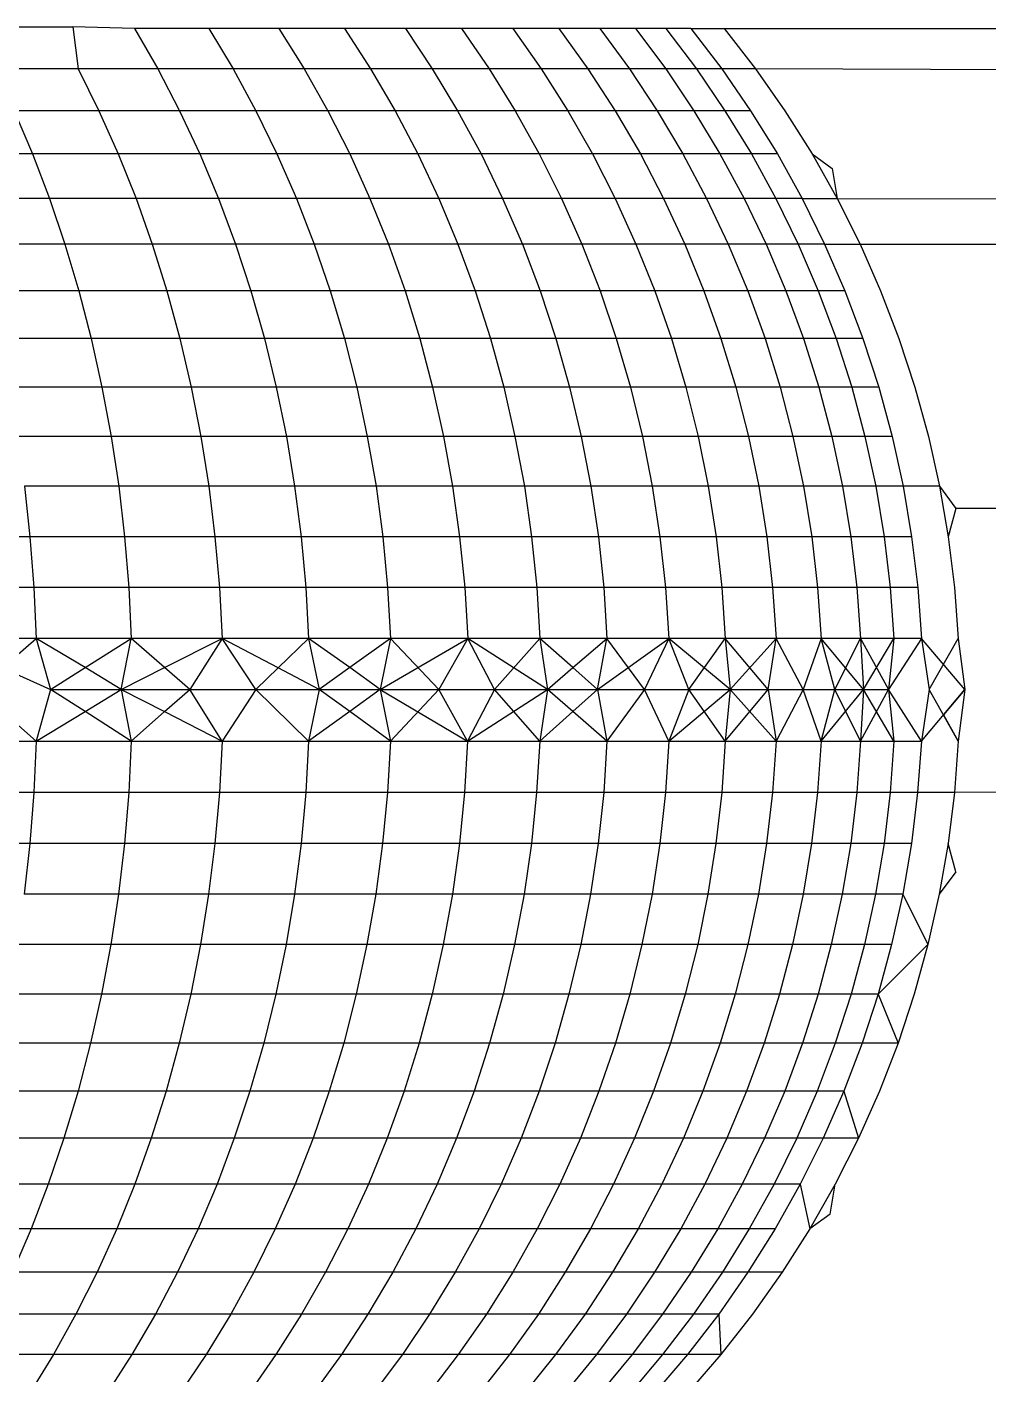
# Model space of a CAD drawing. Header units: inches. Extents: x 17 to 4615, y 5 to 3256.
# Drawn here: x 750.434 to 751.449, y 2595.131 to 2596.552 of the extents above; entities that cross this region are included whole.
import ezdxf

# ---------------------------------------------------------------- set-up
doc = ezdxf.new("R2010")
doc.units = ezdxf.units.IN
doc.header["$MEASUREMENT"] = 0

msp = doc.modelspace()

# ---------------------------------------------------------------- linework, layer by layer
for p, q in [((750.3967, 2596.5523), (750.4824, 2596.5523)), ((750.4824, 2596.5523), (750.488, 2596.508)), ((750.5474, 2596.5505), (750.4824, 2596.5523)), ((750.5474, 2596.5505), (750.572, 2596.508)), ((750.626, 2596.5505), (750.5474, 2596.5505)), ((750.626, 2596.5505), (750.6516, 2596.508)), ((750.6999, 2596.5505), (750.626, 2596.5505)), ((750.6999, 2596.5505), (750.7266, 2596.508)), ((750.7692, 2596.5505), (750.6999, 2596.5505)), ((750.7692, 2596.5505), (750.7968, 2596.508)), ((750.8335, 2596.5505), (750.7692, 2596.5505)), ((750.8335, 2596.5505), (750.8619, 2596.508)), ((750.8928, 2596.5505), (750.8335, 2596.5505)), ((750.8928, 2596.5505), (750.922, 2596.508)), ((750.9468, 2596.5505), (750.8928, 2596.5505)), ((750.9468, 2596.5505), (750.9768, 2596.508)), ((750.9955, 2596.5505), (750.9468, 2596.5505)), ((750.9955, 2596.5505), (751.0262, 2596.508)), ((751.0388, 2596.5505), (750.9955, 2596.5505)), ((751.0388, 2596.5505), (751.07, 2596.508)), ((751.0765, 2596.5505), (751.0388, 2596.5505)), ((751.0765, 2596.5505), (751.1083, 2596.508)), ((751.1086, 2596.5505), (751.0765, 2596.5505)), ((751.1086, 2596.5505), (751.1408, 2596.508)), ((751.1349, 2596.5505), (751.1086, 2596.5505)), ((751.1349, 2596.5505), (751.1675, 2596.508)), ((751.1349, 2596.5505), (751.1702, 2596.5505)), ((751.1702, 2596.5505), (755.7324, 2596.5523)), ((751.1702, 2596.5505), (751.2032, 2596.508)), ((750.488, 2596.508), (750.3997, 2596.508)), ((750.488, 2596.508), (750.51, 2596.4639)), ((750.572, 2596.508), (750.488, 2596.508)), ((750.572, 2596.508), (750.595, 2596.4639)), ((750.6516, 2596.508), (750.572, 2596.508)), ((750.6516, 2596.508), (750.6756, 2596.4639)), ((750.7266, 2596.508), (750.6516, 2596.508)), ((750.7266, 2596.508), (750.7515, 2596.4639)), ((750.7968, 2596.508), (750.7266, 2596.508)), ((750.7968, 2596.508), (750.8226, 2596.4639)), ((750.8619, 2596.508), (750.7968, 2596.508)), ((750.8619, 2596.508), (750.8886, 2596.4639)), ((750.922, 2596.508), (750.8619, 2596.508)), ((750.922, 2596.508), (750.9494, 2596.4639)), ((750.9768, 2596.508), (750.922, 2596.508)), ((750.9768, 2596.508), (751.0049, 2596.4639)), ((751.0262, 2596.508), (750.9768, 2596.508)), ((751.0262, 2596.508), (751.0549, 2596.4639)), ((751.07, 2596.508), (751.0262, 2596.508)), ((751.07, 2596.508), (751.0993, 2596.4639)), ((751.1083, 2596.508), (751.07, 2596.508)), ((751.1083, 2596.508), (751.138, 2596.4639)), ((751.1408, 2596.508), (751.1083, 2596.508)), ((751.1408, 2596.508), (751.1709, 2596.4639)), ((751.1675, 2596.508), (751.1408, 2596.508)), ((751.1675, 2596.508), (751.1979, 2596.4639)), ((751.2032, 2596.508), (751.1675, 2596.508)), ((751.2032, 2596.508), (751.2341, 2596.4639)), ((755.7324, 2596.4914), (751.2032, 2596.508)), ((750.4206, 2596.4639), (750.44, 2596.4183)), ((750.51, 2596.4639), (750.4206, 2596.4639)), ((750.51, 2596.4639), (750.5304, 2596.4183)), ((750.595, 2596.4639), (750.51, 2596.4639)), ((750.595, 2596.4639), (750.6164, 2596.4183)), ((750.6756, 2596.4639), (750.595, 2596.4639)), ((750.6756, 2596.4639), (750.6979, 2596.4183)), ((750.7515, 2596.4639), (750.6756, 2596.4639)), ((750.7515, 2596.4639), (750.7747, 2596.4183)), ((750.8226, 2596.4639), (750.7515, 2596.4639)), ((750.8226, 2596.4639), (750.8466, 2596.4183)), ((750.8886, 2596.4639), (750.8226, 2596.4639)), ((750.8886, 2596.4639), (750.9134, 2596.4183)), ((750.9494, 2596.4639), (750.8886, 2596.4639)), ((750.9494, 2596.4639), (750.9749, 2596.4183)), ((751.0049, 2596.4639), (750.9494, 2596.4639)), ((751.0049, 2596.4639), (751.031, 2596.4183)), ((751.0549, 2596.4639), (751.0049, 2596.4639)), ((751.0549, 2596.4639), (751.0816, 2596.4183)), ((751.0993, 2596.4639), (751.0549, 2596.4639)), ((751.0993, 2596.4639), (751.1265, 2596.4183)), ((751.138, 2596.4639), (751.0993, 2596.4639)), ((751.138, 2596.4639), (751.1656, 2596.4183)), ((751.1709, 2596.4639), (751.138, 2596.4639)), ((751.1709, 2596.4639), (751.1989, 2596.4183)), ((751.1979, 2596.4639), (751.1709, 2596.4639)), ((751.1979, 2596.4639), (751.2263, 2596.4183)), ((751.2341, 2596.4639), (751.2629, 2596.4183)), ((750.44, 2596.4183), (750.3455, 2596.4183)), ((750.44, 2596.4183), (750.4578, 2596.3713)), ((750.5304, 2596.4183), (750.44, 2596.4183)), ((750.5304, 2596.4183), (750.5492, 2596.3713)), ((750.6164, 2596.4183), (750.5304, 2596.4183)), ((750.6164, 2596.4183), (750.6361, 2596.3713)), ((750.6979, 2596.4183), (750.6164, 2596.4183)), ((750.6979, 2596.4183), (750.7185, 2596.3713)), ((750.7747, 2596.4183), (750.6979, 2596.4183)), ((750.7747, 2596.4183), (750.7961, 2596.3713)), ((750.8466, 2596.4183), (750.7747, 2596.4183)), ((750.8466, 2596.4183), (750.8687, 2596.3713)), ((750.9134, 2596.4183), (750.8466, 2596.4183)), ((750.9134, 2596.4183), (750.9362, 2596.3713)), ((750.9749, 2596.4183), (750.9134, 2596.4183)), ((750.9749, 2596.4183), (750.9983, 2596.3713)), ((751.031, 2596.4183), (750.9749, 2596.4183)), ((751.031, 2596.4183), (751.055, 2596.3713)), ((751.0816, 2596.4183), (751.031, 2596.4183)), ((751.0816, 2596.4183), (751.1061, 2596.3713)), ((751.1265, 2596.4183), (751.0816, 2596.4183)), ((751.1265, 2596.4183), (751.1515, 2596.3713)), ((751.1656, 2596.4183), (751.1265, 2596.4183)), ((751.1656, 2596.4183), (751.1911, 2596.3713)), ((751.1989, 2596.4183), (751.1656, 2596.4183)), ((751.1989, 2596.4183), (751.2247, 2596.3713)), ((751.2263, 2596.4183), (751.1989, 2596.4183)), ((751.2263, 2596.4183), (751.2523, 2596.3713)), ((751.2629, 2596.4183), (751.2893, 2596.3713)), ((751.2629, 2596.4183), (751.2842, 2596.4028)), ((751.2842, 2596.4028), (751.2893, 2596.3713)), ((750.4578, 2596.3713), (750.3623, 2596.3713)), ((750.4578, 2596.3713), (750.4741, 2596.3232)), ((750.5492, 2596.3713), (750.4578, 2596.3713)), ((750.5492, 2596.3713), (750.5663, 2596.3232)), ((750.6361, 2596.3713), (750.5492, 2596.3713)), ((750.6361, 2596.3713), (750.6541, 2596.3232)), ((750.7185, 2596.3713), (750.6361, 2596.3713)), ((750.7185, 2596.3713), (750.7373, 2596.3232)), ((750.7961, 2596.3713), (750.7185, 2596.3713)), ((750.7961, 2596.3713), (750.8156, 2596.3232)), ((750.8687, 2596.3713), (750.7961, 2596.3713)), ((750.8687, 2596.3713), (750.8889, 2596.3232)), ((750.9362, 2596.3713), (750.8687, 2596.3713)), ((750.9362, 2596.3713), (750.957, 2596.3232)), ((750.9983, 2596.3713), (750.9362, 2596.3713)), ((750.9983, 2596.3713), (751.0197, 2596.3232)), ((751.055, 2596.3713), (750.9983, 2596.3713)), ((751.055, 2596.3713), (751.0769, 2596.3232)), ((751.1061, 2596.3713), (751.055, 2596.3713)), ((751.1061, 2596.3713), (751.1285, 2596.3232)), ((751.1515, 2596.3713), (751.1061, 2596.3713)), ((751.1515, 2596.3713), (751.1744, 2596.3232)), ((751.1911, 2596.3713), (751.1515, 2596.3713)), ((751.1911, 2596.3713), (751.2143, 2596.3232)), ((751.2247, 2596.3713), (751.1911, 2596.3713)), ((751.2247, 2596.3713), (751.2482, 2596.3232)), ((751.2523, 2596.3713), (751.2247, 2596.3713)), ((751.2523, 2596.3713), (751.2761, 2596.3232)), ((751.2523, 2596.3713), (751.2893, 2596.3713)), ((751.2893, 2596.3713), (751.3135, 2596.3232)), ((751.2893, 2596.3713), (755.7324, 2596.3646)), ((750.4741, 2596.3232), (750.3777, 2596.3232)), ((750.4741, 2596.3232), (750.4888, 2596.2738)), ((750.5663, 2596.3232), (750.4741, 2596.3232)), ((750.5663, 2596.3232), (750.5818, 2596.2738)), ((750.6541, 2596.3232), (750.5663, 2596.3232)), ((750.6541, 2596.3232), (750.6703, 2596.2738)), ((750.7373, 2596.3232), (750.6541, 2596.3232)), ((750.7373, 2596.3232), (750.7542, 2596.2738)), ((750.8156, 2596.3232), (750.7373, 2596.3232)), ((750.8156, 2596.3232), (750.8331, 2596.2738)), ((750.8889, 2596.3232), (750.8156, 2596.3232)), ((750.8889, 2596.3232), (750.9071, 2596.2738)), ((750.957, 2596.3232), (750.8889, 2596.3232)), ((750.957, 2596.3232), (750.9757, 2596.2738)), ((751.0197, 2596.3232), (750.957, 2596.3232)), ((751.0197, 2596.3232), (751.039, 2596.2738)), ((751.0769, 2596.3232), (751.0197, 2596.3232)), ((751.0769, 2596.3232), (751.0967, 2596.2738)), ((751.1285, 2596.3232), (751.0769, 2596.3232)), ((751.1285, 2596.3232), (751.1487, 2596.2738)), ((751.1744, 2596.3232), (751.1285, 2596.3232)), ((751.1744, 2596.3232), (751.1949, 2596.2738)), ((751.2143, 2596.3232), (751.1744, 2596.3232)), ((751.2143, 2596.3232), (751.2352, 2596.2738)), ((751.2482, 2596.3232), (751.2143, 2596.3232)), ((751.2482, 2596.3232), (751.2694, 2596.2738)), ((751.2761, 2596.3232), (751.2482, 2596.3232)), ((751.2761, 2596.3232), (751.2976, 2596.2738)), ((751.2761, 2596.3232), (751.3135, 2596.3232)), ((751.3135, 2596.3232), (751.3352, 2596.2738)), ((751.3135, 2596.3232), (755.7324, 2596.318)), ((750.4888, 2596.2738), (750.3916, 2596.2738)), ((750.4888, 2596.2738), (750.5018, 2596.2235)), ((750.5818, 2596.2738), (750.4888, 2596.2738)), ((750.5818, 2596.2738), (750.5955, 2596.2235)), ((750.6703, 2596.2738), (750.5818, 2596.2738)), ((750.6703, 2596.2738), (750.6847, 2596.2235)), ((750.7542, 2596.2738), (750.6703, 2596.2738)), ((750.7542, 2596.2738), (750.7691, 2596.2235)), ((750.8331, 2596.2738), (750.7542, 2596.2738)), ((750.8331, 2596.2738), (750.8487, 2596.2235)), ((750.9071, 2596.2738), (750.8331, 2596.2738)), ((750.9071, 2596.2738), (750.9232, 2596.2235)), ((750.9757, 2596.2738), (750.9071, 2596.2738)), ((750.9757, 2596.2738), (750.9924, 2596.2235)), ((751.039, 2596.2738), (750.9757, 2596.2738)), ((751.039, 2596.2738), (751.0561, 2596.2235)), ((751.0967, 2596.2738), (751.039, 2596.2738)), ((751.0967, 2596.2738), (751.1143, 2596.2235)), ((751.1487, 2596.2738), (751.0967, 2596.2738)), ((751.1487, 2596.2738), (751.1667, 2596.2235)), ((751.1949, 2596.2738), (751.1487, 2596.2738)), ((751.1949, 2596.2738), (751.2132, 2596.2235)), ((751.2352, 2596.2738), (751.1949, 2596.2738)), ((751.2352, 2596.2738), (751.2538, 2596.2235)), ((751.2694, 2596.2738), (751.2352, 2596.2738)), ((751.2694, 2596.2738), (751.2883, 2596.2235)), ((751.2976, 2596.2738), (751.2694, 2596.2738)), ((751.2976, 2596.2738), (751.3166, 2596.2235)), ((751.3352, 2596.2738), (751.3545, 2596.2235)), ((750.5018, 2596.2235), (750.4039, 2596.2235)), ((750.5018, 2596.2235), (750.5132, 2596.1723)), ((750.5955, 2596.2235), (750.5018, 2596.2235)), ((750.5955, 2596.2235), (750.6075, 2596.1723)), ((750.6847, 2596.2235), (750.5955, 2596.2235)), ((750.6847, 2596.2235), (750.6972, 2596.1723)), ((750.7691, 2596.2235), (750.6847, 2596.2235)), ((750.7691, 2596.2235), (750.7822, 2596.1723)), ((750.8487, 2596.2235), (750.7691, 2596.2235)), ((750.8487, 2596.2235), (750.8623, 2596.1723)), ((750.9232, 2596.2235), (750.8487, 2596.2235)), ((750.9232, 2596.2235), (750.9373, 2596.1723)), ((750.9924, 2596.2235), (750.9232, 2596.2235)), ((750.9924, 2596.2235), (751.0069, 2596.1723)), ((751.0561, 2596.2235), (750.9924, 2596.2235)), ((751.0561, 2596.2235), (751.071, 2596.1723)), ((751.1143, 2596.2235), (751.0561, 2596.2235)), ((751.1143, 2596.2235), (751.1296, 2596.1723)), ((751.1667, 2596.2235), (751.1143, 2596.2235)), ((751.1667, 2596.2235), (751.1823, 2596.1723)), ((751.2132, 2596.2235), (751.1667, 2596.2235)), ((751.2132, 2596.2235), (751.2291, 2596.1723)), ((751.2538, 2596.2235), (751.2132, 2596.2235)), ((751.2538, 2596.2235), (751.27, 2596.1723)), ((751.2883, 2596.2235), (751.2538, 2596.2235)), ((751.2883, 2596.2235), (751.3047, 2596.1723)), ((751.3166, 2596.2235), (751.2883, 2596.2235)), ((751.3166, 2596.2235), (751.3332, 2596.1723)), ((751.3545, 2596.2235), (751.3714, 2596.1723)), ((750.5132, 2596.1723), (750.4147, 2596.1723)), ((750.5132, 2596.1723), (750.5229, 2596.1203)), ((750.6075, 2596.1723), (750.5132, 2596.1723)), ((750.6075, 2596.1723), (750.6177, 2596.1203)), ((750.6972, 2596.1723), (750.6075, 2596.1723)), ((750.6972, 2596.1723), (750.7079, 2596.1203)), ((750.7822, 2596.1723), (750.6972, 2596.1723)), ((750.7822, 2596.1723), (750.7933, 2596.1203)), ((750.8623, 2596.1723), (750.7822, 2596.1723)), ((750.8623, 2596.1723), (750.8739, 2596.1203)), ((750.9373, 2596.1723), (750.8623, 2596.1723)), ((750.9373, 2596.1723), (750.9492, 2596.1203)), ((751.0069, 2596.1723), (750.9373, 2596.1723)), ((751.0069, 2596.1723), (751.0192, 2596.1203)), ((751.071, 2596.1723), (751.0069, 2596.1723)), ((751.071, 2596.1723), (751.0837, 2596.1203)), ((751.1296, 2596.1723), (751.071, 2596.1723)), ((751.1296, 2596.1723), (751.1426, 2596.1203)), ((751.1823, 2596.1723), (751.1296, 2596.1723)), ((751.1823, 2596.1723), (751.1956, 2596.1203)), ((751.2291, 2596.1723), (751.1823, 2596.1723)), ((751.2291, 2596.1723), (751.2427, 2596.1203)), ((751.27, 2596.1723), (751.2291, 2596.1723)), ((751.27, 2596.1723), (751.2837, 2596.1203)), ((751.3047, 2596.1723), (751.27, 2596.1723)), ((751.3047, 2596.1723), (751.3186, 2596.1203)), ((751.3332, 2596.1723), (751.3047, 2596.1723)), ((751.3332, 2596.1723), (751.3473, 2596.1203)), ((751.3714, 2596.1723), (751.3857, 2596.1203)), ((750.5229, 2596.1203), (750.4238, 2596.1203)), ((750.5229, 2596.1203), (750.5308, 2596.0677)), ((750.6177, 2596.1203), (750.5229, 2596.1203)), ((750.6177, 2596.1203), (750.626, 2596.0677)), ((750.7079, 2596.1203), (750.6177, 2596.1203)), ((750.7079, 2596.1203), (750.7166, 2596.0677)), ((750.7933, 2596.1203), (750.7079, 2596.1203)), ((750.7933, 2596.1203), (750.8025, 2596.0677)), ((750.8739, 2596.1203), (750.7933, 2596.1203)), ((750.8739, 2596.1203), (750.8834, 2596.0677)), ((750.9492, 2596.1203), (750.8739, 2596.1203)), ((750.9492, 2596.1203), (750.9591, 2596.0677)), ((751.0192, 2596.1203), (750.9492, 2596.1203)), ((751.0192, 2596.1203), (751.0294, 2596.0677)), ((751.0837, 2596.1203), (751.0192, 2596.1203)), ((751.0837, 2596.1203), (751.0942, 2596.0677)), ((751.1426, 2596.1203), (751.0837, 2596.1203)), ((751.1426, 2596.1203), (751.1532, 2596.0677)), ((751.1956, 2596.1203), (751.1426, 2596.1203)), ((751.1956, 2596.1203), (751.2065, 2596.0677)), ((751.2427, 2596.1203), (751.1956, 2596.1203)), ((751.2427, 2596.1203), (751.2538, 2596.0677)), ((751.2837, 2596.1203), (751.2427, 2596.1203)), ((751.2837, 2596.1203), (751.2951, 2596.0677)), ((751.3186, 2596.1203), (751.2837, 2596.1203)), ((751.3186, 2596.1203), (751.3301, 2596.0677)), ((751.3473, 2596.1203), (751.3186, 2596.1203)), ((751.3473, 2596.1203), (751.3589, 2596.0677)), ((751.3857, 2596.1203), (751.3975, 2596.0677)), ((750.4313, 2596.0677), (750.4371, 2596.0145)), ((750.5308, 2596.0677), (750.4313, 2596.0677)), ((750.5308, 2596.0677), (750.537, 2596.0145)), ((750.626, 2596.0677), (750.5308, 2596.0677)), ((750.626, 2596.0677), (750.6325, 2596.0145)), ((750.7166, 2596.0677), (750.626, 2596.0677)), ((750.7166, 2596.0677), (750.7235, 2596.0145)), ((750.8025, 2596.0677), (750.7166, 2596.0677)), ((750.8025, 2596.0677), (750.8096, 2596.0145)), ((750.8834, 2596.0677), (750.8025, 2596.0677)), ((750.8834, 2596.0677), (750.8908, 2596.0145)), ((750.9591, 2596.0677), (750.8834, 2596.0677)), ((750.9591, 2596.0677), (750.9667, 2596.0145)), ((751.0294, 2596.0677), (750.9591, 2596.0677)), ((751.0294, 2596.0677), (751.0373, 2596.0145)), ((751.0942, 2596.0677), (751.0294, 2596.0677)), ((751.0942, 2596.0677), (751.1023, 2596.0145)), ((751.1532, 2596.0677), (751.0942, 2596.0677)), ((751.1532, 2596.0677), (751.1616, 2596.0145)), ((751.2065, 2596.0677), (751.1532, 2596.0677)), ((751.2065, 2596.0677), (751.215, 2596.0145)), ((751.2538, 2596.0677), (751.2065, 2596.0677)), ((751.2538, 2596.0677), (751.2625, 2596.0145)), ((751.2951, 2596.0677), (751.2538, 2596.0677)), ((751.2951, 2596.0677), (751.3039, 2596.0145)), ((751.3301, 2596.0677), (751.2951, 2596.0677)), ((751.3301, 2596.0677), (751.3391, 2596.0145)), ((751.3589, 2596.0677), (751.3301, 2596.0677)), ((751.3589, 2596.0677), (751.368, 2596.0145)), ((751.3975, 2596.0677), (751.3589, 2596.0677)), ((751.3975, 2596.0677), (751.4066, 2596.0145)), ((751.3975, 2596.0677), (751.4148, 2596.0441)), ((751.4148, 2596.0441), (751.4066, 2596.0145)), ((755.7324, 2596.0481), (751.4148, 2596.0441)), ((750.4371, 2596.0145), (750.3332, 2596.0145)), ((750.4371, 2596.0145), (750.4413, 2595.961)), ((750.537, 2596.0145), (750.4371, 2596.0145)), ((750.537, 2596.0145), (750.5415, 2595.961)), ((750.6325, 2596.0145), (750.537, 2596.0145)), ((750.6325, 2596.0145), (750.6372, 2595.961)), ((750.7235, 2596.0145), (750.6325, 2596.0145)), ((750.7235, 2596.0145), (750.7284, 2595.961)), ((750.8096, 2596.0145), (750.7235, 2596.0145)), ((750.8096, 2596.0145), (750.8147, 2595.961)), ((750.8908, 2596.0145), (750.8096, 2596.0145)), ((750.8908, 2596.0145), (750.8961, 2595.961)), ((750.9667, 2596.0145), (750.8908, 2596.0145)), ((750.9667, 2596.0145), (750.9722, 2595.961)), ((751.0373, 2596.0145), (750.9667, 2596.0145)), ((751.0373, 2596.0145), (751.0429, 2595.961)), ((751.1023, 2596.0145), (751.0373, 2596.0145)), ((751.1023, 2596.0145), (751.1081, 2595.961)), ((751.1616, 2596.0145), (751.1023, 2596.0145)), ((751.1616, 2596.0145), (751.1676, 2595.961)), ((751.215, 2596.0145), (751.1616, 2596.0145)), ((751.215, 2596.0145), (751.2211, 2595.961)), ((751.2625, 2596.0145), (751.215, 2596.0145)), ((751.2625, 2596.0145), (751.2687, 2595.961)), ((751.3039, 2596.0145), (751.2625, 2596.0145)), ((751.3039, 2596.0145), (751.3102, 2595.961)), ((751.3391, 2596.0145), (751.3039, 2596.0145)), ((751.3391, 2596.0145), (751.3454, 2595.961)), ((751.368, 2596.0145), (751.3391, 2596.0145)), ((751.368, 2596.0145), (751.3744, 2595.961)), ((751.4066, 2596.0145), (751.4132, 2595.961)), ((750.4413, 2595.961), (750.3371, 2595.961)), ((750.4413, 2595.961), (750.4438, 2595.9072)), ((750.5415, 2595.961), (750.4413, 2595.961)), ((750.5415, 2595.961), (750.5441, 2595.9072)), ((750.6372, 2595.961), (750.5415, 2595.961)), ((750.6372, 2595.961), (750.64, 2595.9072)), ((750.7284, 2595.961), (750.6372, 2595.961)), ((750.7284, 2595.961), (750.7313, 2595.9072)), ((750.8147, 2595.961), (750.7284, 2595.961)), ((750.8147, 2595.961), (750.8178, 2595.9072)), ((750.8961, 2595.961), (750.8147, 2595.961)), ((750.8961, 2595.961), (750.8993, 2595.9072)), ((750.9722, 2595.961), (750.8961, 2595.961)), ((750.9722, 2595.961), (750.9755, 2595.9072)), ((751.0429, 2595.961), (750.9722, 2595.961)), ((751.0429, 2595.961), (751.0463, 2595.9072)), ((751.1081, 2595.961), (751.0429, 2595.961)), ((751.1081, 2595.961), (751.1116, 2595.9072)), ((751.1676, 2595.961), (751.1081, 2595.961)), ((751.1676, 2595.961), (751.1712, 2595.9072)), ((751.2211, 2595.961), (751.1676, 2595.961)), ((751.2211, 2595.961), (751.2248, 2595.9072)), ((751.2687, 2595.961), (751.2211, 2595.961)), ((751.2687, 2595.961), (751.2724, 2595.9072)), ((751.3102, 2595.961), (751.2687, 2595.961)), ((751.3102, 2595.961), (751.314, 2595.9072)), ((751.3454, 2595.961), (751.3102, 2595.961)), ((751.3454, 2595.961), (751.3493, 2595.9072)), ((751.3744, 2595.961), (751.3454, 2595.961)), ((751.3744, 2595.961), (751.3783, 2595.9072)), ((751.4132, 2595.961), (751.4172, 2595.9072)), ((750.4438, 2595.9072), (750.3395, 2595.9072)), ((750.4082, 2595.8762), (750.4438, 2595.9072)), ((750.5441, 2595.9072), (750.4438, 2595.9072)), ((750.4438, 2595.9072), (750.4589, 2595.8533)), ((750.4953, 2595.8763), (750.4438, 2595.9072)), ((750.4953, 2595.8763), (750.5441, 2595.9072)), ((750.5335, 2595.8533), (750.5441, 2595.9072)), ((750.64, 2595.9072), (750.5441, 2595.9072)), ((750.5793, 2595.8764), (750.5441, 2595.9072)), ((750.5793, 2595.8764), (750.64, 2595.9072)), ((750.64, 2595.9072), (750.6058, 2595.8533)), ((750.7313, 2595.9072), (750.64, 2595.9072)), ((750.6755, 2595.8533), (750.64, 2595.9072)), ((750.6991, 2595.8761), (750.64, 2595.9072)), ((750.6991, 2595.8761), (750.7313, 2595.9072)), ((750.8178, 2595.9072), (750.7313, 2595.9072)), ((750.7313, 2595.9072), (750.7426, 2595.8533)), ((750.7747, 2595.8763), (750.7313, 2595.9072)), ((750.8178, 2595.9072), (750.7747, 2595.8763)), ((750.8178, 2595.9072), (750.807, 2595.8533)), ((750.807, 2595.8533), (750.8993, 2595.9072)), ((750.8993, 2595.9072), (750.8178, 2595.9072)), ((750.8178, 2595.9072), (750.8687, 2595.8533)), ((750.8993, 2595.9072), (750.8687, 2595.8533)), ((750.9755, 2595.9072), (750.8993, 2595.9072)), ((750.9275, 2595.8533), (750.8993, 2595.9072)), ((750.9834, 2595.8533), (750.8993, 2595.9072)), ((750.9755, 2595.9072), (750.9275, 2595.8533)), ((751.0463, 2595.9072), (750.9755, 2595.9072)), ((750.9755, 2595.9072), (750.9834, 2595.8533)), ((751.0103, 2595.8763), (750.9755, 2595.9072)), ((751.0103, 2595.8763), (751.0463, 2595.9072)), ((751.0363, 2595.8533), (751.0463, 2595.9072)), ((751.0363, 2595.8533), (751.1116, 2595.9072)), ((751.1116, 2595.9072), (751.0463, 2595.9072)), ((751.0861, 2595.8533), (751.0463, 2595.9072)), ((751.1116, 2595.9072), (751.0861, 2595.8533)), ((751.1712, 2595.9072), (751.1116, 2595.9072)), ((751.1328, 2595.8533), (751.1116, 2595.9072)), ((751.1763, 2595.8533), (751.1116, 2595.9072)), ((751.1328, 2595.8533), (751.1712, 2595.9072)), ((751.2248, 2595.9072), (751.1712, 2595.9072)), ((751.1712, 2595.9072), (751.1763, 2595.8533)), ((751.2165, 2595.8533), (751.1712, 2595.9072)), ((751.1763, 2595.8533), (751.2248, 2595.9072)), ((751.2165, 2595.8533), (751.2248, 2595.9072)), ((751.2724, 2595.9072), (751.2248, 2595.9072)), ((751.2534, 2595.8533), (751.2248, 2595.9072)), ((751.2724, 2595.9072), (751.2534, 2595.8533)), ((751.314, 2595.9072), (751.2724, 2595.9072)), ((751.317, 2595.8533), (751.2724, 2595.9072)), ((751.2869, 2595.8533), (751.2724, 2595.9072)), ((751.2869, 2595.8533), (751.314, 2595.9072)), ((751.3493, 2595.9072), (751.314, 2595.9072)), ((751.314, 2595.9072), (751.317, 2595.8533)), ((751.314, 2595.9072), (751.3437, 2595.8533)), ((751.317, 2595.8533), (751.3493, 2595.9072)), ((751.3493, 2595.9072), (751.3437, 2595.8533)), ((751.3783, 2595.9072), (751.3437, 2595.8533)), ((751.3783, 2595.9072), (751.3493, 2595.9072)), ((751.3783, 2595.9072), (751.3866, 2595.8533)), ((751.4243, 2595.8533), (751.3783, 2595.9072)), ((751.3866, 2595.8533), (751.4172, 2595.9072)), ((751.4172, 2595.9072), (751.4243, 2595.8533)), ((750.4082, 2595.8762), (750.4589, 2595.8533)), ((750.4589, 2595.8533), (750.4953, 2595.8763)), ((750.5335, 2595.8533), (750.4953, 2595.8763)), ((750.5335, 2595.8533), (750.5793, 2595.8764)), ((750.6058, 2595.8533), (750.5793, 2595.8764)), ((750.6755, 2595.8533), (750.6991, 2595.8761)), ((750.7426, 2595.8533), (750.6991, 2595.8761)), ((750.7747, 2595.8763), (750.7426, 2595.8533)), ((750.807, 2595.8533), (750.7747, 2595.8763)), ((750.9834, 2595.8533), (751.0103, 2595.8763)), ((751.0363, 2595.8533), (751.0103, 2595.8763)), ((750.4438, 2595.7989), (750.382, 2595.8533)), ((750.4589, 2595.8533), (750.4438, 2595.7989)), ((750.4589, 2595.8533), (750.5335, 2595.8533)), ((750.4953, 2595.8301), (750.4589, 2595.8533)), ((750.4953, 2595.8301), (750.5335, 2595.8533)), ((750.5335, 2595.8533), (750.5441, 2595.7989)), ((750.5335, 2595.8533), (750.6058, 2595.8533)), ((750.5335, 2595.8533), (750.5793, 2595.8299)), ((750.5793, 2595.8299), (750.6058, 2595.8533)), ((750.64, 2595.7989), (750.6058, 2595.8533)), ((750.6058, 2595.8533), (750.6755, 2595.8533)), ((750.6755, 2595.8533), (750.64, 2595.7989)), ((750.7313, 2595.7989), (750.6755, 2595.8533)), ((750.6755, 2595.8533), (750.7426, 2595.8533)), ((750.7426, 2595.8533), (750.7313, 2595.7989)), ((750.7426, 2595.8533), (750.807, 2595.8533)), ((750.7747, 2595.8301), (750.7426, 2595.8533)), ((750.807, 2595.8533), (750.7747, 2595.8301)), ((750.807, 2595.8533), (750.8178, 2595.7989)), ((750.807, 2595.8533), (750.8687, 2595.8533)), ((750.807, 2595.8533), (750.8992, 2595.7989)), ((750.8178, 2595.7989), (750.8687, 2595.8533)), ((750.8992, 2595.7989), (750.8687, 2595.8533)), ((750.8687, 2595.8533), (750.9275, 2595.8533)), ((750.9275, 2595.8533), (750.8992, 2595.7989)), ((750.8992, 2595.7989), (750.9834, 2595.8533)), ((750.9275, 2595.8533), (750.9834, 2595.8533)), ((750.9755, 2595.7989), (750.9275, 2595.8533)), ((750.9834, 2595.8533), (750.9755, 2595.7989)), ((750.9834, 2595.8533), (751.0363, 2595.8533)), ((751.0103, 2595.83), (750.9834, 2595.8533)), ((751.0103, 2595.83), (751.0363, 2595.8533)), ((751.0363, 2595.8533), (751.0463, 2595.7989)), ((751.0363, 2595.8533), (751.0861, 2595.8533)), ((751.0861, 2595.8533), (751.0463, 2595.7989)), ((751.1116, 2595.7989), (751.0861, 2595.8533)), ((751.0861, 2595.8533), (751.1328, 2595.8533)), ((751.1328, 2595.8533), (751.1116, 2595.7989)), ((751.1116, 2595.7989), (751.1763, 2595.8533)), ((751.1328, 2595.8533), (751.1763, 2595.8533)), ((751.1711, 2595.7989), (751.1328, 2595.8533)), ((751.1763, 2595.8533), (751.1711, 2595.7989)), ((751.1711, 2595.7989), (751.2165, 2595.8533)), ((751.1763, 2595.8533), (751.2165, 2595.8533)), ((751.2248, 2595.7989), (751.1763, 2595.8533)), ((751.2165, 2595.8533), (751.2248, 2595.7989)), ((751.2165, 2595.8533), (751.2534, 2595.8533)), ((751.2534, 2595.8533), (751.2248, 2595.7989)), ((751.2724, 2595.7989), (751.2534, 2595.8533)), ((751.2534, 2595.8533), (751.2869, 2595.8533)), ((751.2724, 2595.7989), (751.2869, 2595.8533)), ((751.2724, 2595.7989), (751.317, 2595.8533)), ((751.2869, 2595.8533), (751.317, 2595.8533)), ((751.314, 2595.7989), (751.2869, 2595.8533)), ((751.317, 2595.8533), (751.314, 2595.7989)), ((751.314, 2595.7989), (751.3437, 2595.8533)), ((751.317, 2595.8533), (751.3437, 2595.8533)), ((751.3493, 2595.7989), (751.317, 2595.8533)), ((751.3437, 2595.8533), (751.3493, 2595.7989)), ((751.3783, 2595.7989), (751.3437, 2595.8533)), ((751.3866, 2595.8533), (751.3783, 2595.7989)), ((751.3783, 2595.7989), (751.4243, 2595.8533)), ((751.4172, 2595.7989), (751.3866, 2595.8533)), ((751.4243, 2595.8533), (751.4016, 2595.8265)), ((751.4243, 2595.8533), (751.4172, 2595.7989)), ((750.4438, 2595.7989), (750.4953, 2595.8301)), ((750.5441, 2595.7989), (750.4953, 2595.8301)), ((750.5441, 2595.7989), (750.5793, 2595.8299)), ((750.5793, 2595.8299), (750.64, 2595.7989)), ((750.7747, 2595.8301), (750.7313, 2595.7989)), ((750.8178, 2595.7989), (750.7747, 2595.8301)), ((750.9755, 2595.7989), (751.0103, 2595.83)), ((751.0463, 2595.7989), (751.0103, 2595.83)), ((751.4016, 2595.8265), (751.4172, 2595.7989)), ((750.3395, 2595.7989), (750.4438, 2595.7989)), ((750.4438, 2595.7989), (750.4413, 2595.7447)), ((750.4438, 2595.7989), (750.5441, 2595.7989)), ((750.5441, 2595.7989), (750.5414, 2595.7447)), ((750.5441, 2595.7989), (750.64, 2595.7989)), ((750.64, 2595.7989), (750.6371, 2595.7447)), ((750.64, 2595.7989), (750.7313, 2595.7989)), ((750.7313, 2595.7989), (750.7283, 2595.7447)), ((750.7313, 2595.7989), (750.8178, 2595.7989)), ((750.8178, 2595.7989), (750.8146, 2595.7447)), ((750.8178, 2595.7989), (750.8992, 2595.7989)), ((750.8992, 2595.7989), (750.896, 2595.7447)), ((750.8992, 2595.7989), (750.9755, 2595.7989)), ((750.9755, 2595.7989), (750.9721, 2595.7447)), ((750.9755, 2595.7989), (751.0463, 2595.7989)), ((751.0463, 2595.7989), (751.0429, 2595.7447)), ((751.0463, 2595.7989), (751.1116, 2595.7989)), ((751.1116, 2595.7989), (751.108, 2595.7447)), ((751.1116, 2595.7989), (751.1711, 2595.7989)), ((751.1711, 2595.7989), (751.1675, 2595.7447)), ((751.1711, 2595.7989), (751.2248, 2595.7989)), ((751.2248, 2595.7989), (751.221, 2595.7447)), ((751.2248, 2595.7989), (751.2724, 2595.7989)), ((751.2724, 2595.7989), (751.2686, 2595.7447)), ((751.2724, 2595.7989), (751.314, 2595.7989)), ((751.314, 2595.7989), (751.3101, 2595.7447)), ((751.314, 2595.7989), (751.3493, 2595.7989)), ((751.3493, 2595.7989), (751.3454, 2595.7447)), ((751.3493, 2595.7989), (751.3783, 2595.7989)), ((751.3783, 2595.7989), (751.3743, 2595.7447)), ((751.4172, 2595.7989), (751.4131, 2595.7447)), ((750.4413, 2595.7447), (750.337, 2595.7447)), ((750.4413, 2595.7447), (750.437, 2595.6907)), ((750.5414, 2595.7447), (750.4413, 2595.7447)), ((750.5414, 2595.7447), (750.5369, 2595.6907)), ((750.6371, 2595.7447), (750.5414, 2595.7447)), ((750.6371, 2595.7447), (750.6324, 2595.6907)), ((750.7283, 2595.7447), (750.6371, 2595.7447)), ((750.7283, 2595.7447), (750.7233, 2595.6907)), ((750.8146, 2595.7447), (750.7283, 2595.7447)), ((750.8146, 2595.7447), (750.8095, 2595.6907)), ((750.896, 2595.7447), (750.8146, 2595.7447)), ((750.896, 2595.7447), (750.8906, 2595.6907)), ((750.9721, 2595.7447), (750.896, 2595.7447)), ((750.9721, 2595.7447), (750.9666, 2595.6907)), ((751.0429, 2595.7447), (750.9721, 2595.7447)), ((751.0429, 2595.7447), (751.0371, 2595.6907)), ((751.108, 2595.7447), (751.0429, 2595.7447)), ((751.108, 2595.7447), (751.1021, 2595.6907)), ((751.1675, 2595.7447), (751.108, 2595.7447)), ((751.1675, 2595.7447), (751.1614, 2595.6907)), ((751.221, 2595.7447), (751.1675, 2595.7447)), ((751.221, 2595.7447), (751.2149, 2595.6907)), ((751.2686, 2595.7447), (751.221, 2595.7447)), ((751.2686, 2595.7447), (751.2623, 2595.6907)), ((751.3101, 2595.7447), (751.2686, 2595.7447)), ((751.3101, 2595.7447), (751.3037, 2595.6907)), ((751.3454, 2595.7447), (751.3101, 2595.7447)), ((751.3454, 2595.7447), (751.3389, 2595.6907)), ((751.3743, 2595.7447), (751.3454, 2595.7447)), ((751.3743, 2595.7447), (751.3678, 2595.6907)), ((751.4131, 2595.7447), (751.3743, 2595.7447)), ((751.4131, 2595.7447), (751.4064, 2595.6907)), ((755.7324, 2595.7523), (751.4131, 2595.7447)), ((750.437, 2595.6907), (750.333, 2595.6907)), ((750.437, 2595.6907), (750.4311, 2595.6372)), ((750.5369, 2595.6907), (750.437, 2595.6907)), ((750.5369, 2595.6907), (750.5306, 2595.6372)), ((750.6324, 2595.6907), (750.5369, 2595.6907)), ((750.6324, 2595.6907), (750.6258, 2595.6372)), ((750.7233, 2595.6907), (750.6324, 2595.6907)), ((750.7233, 2595.6907), (750.7164, 2595.6372)), ((750.8095, 2595.6907), (750.7233, 2595.6907)), ((750.8095, 2595.6907), (750.8022, 2595.6372)), ((750.8906, 2595.6907), (750.8095, 2595.6907)), ((750.8906, 2595.6907), (750.8831, 2595.6372)), ((750.9666, 2595.6907), (750.8906, 2595.6907)), ((750.9666, 2595.6907), (750.9588, 2595.6372)), ((751.0371, 2595.6907), (750.9666, 2595.6907)), ((751.0371, 2595.6907), (751.0291, 2595.6372)), ((751.1021, 2595.6907), (751.0371, 2595.6907)), ((751.1021, 2595.6907), (751.0939, 2595.6372)), ((751.1614, 2595.6907), (751.1021, 2595.6907)), ((751.1614, 2595.6907), (751.1529, 2595.6372)), ((751.2149, 2595.6907), (751.1614, 2595.6907)), ((751.2149, 2595.6907), (751.2062, 2595.6372)), ((751.2623, 2595.6907), (751.2149, 2595.6907)), ((751.2623, 2595.6907), (751.2535, 2595.6372)), ((751.3037, 2595.6907), (751.2623, 2595.6907)), ((751.3037, 2595.6907), (751.2947, 2595.6372)), ((751.3389, 2595.6907), (751.3037, 2595.6907)), ((751.3389, 2595.6907), (751.3298, 2595.6372)), ((751.3678, 2595.6907), (751.3389, 2595.6907)), ((751.3678, 2595.6907), (751.3586, 2595.6372)), ((751.4064, 2595.6907), (751.3971, 2595.6372)), ((751.4145, 2595.6609), (751.4064, 2595.6907)), ((751.4145, 2595.6609), (751.3971, 2595.6372)), ((750.5306, 2595.6372), (750.4311, 2595.6372)), ((750.5306, 2595.6372), (750.5225, 2595.5842)), ((750.6258, 2595.6372), (750.5306, 2595.6372)), ((750.6258, 2595.6372), (750.6173, 2595.5842)), ((750.7164, 2595.6372), (750.6258, 2595.6372)), ((750.7164, 2595.6372), (750.7075, 2595.5842)), ((750.8022, 2595.6372), (750.7164, 2595.6372)), ((750.8022, 2595.6372), (750.7929, 2595.5842)), ((750.8831, 2595.6372), (750.8022, 2595.6372)), ((750.8831, 2595.6372), (750.8735, 2595.5842)), ((750.9588, 2595.6372), (750.8831, 2595.6372)), ((750.9588, 2595.6372), (750.9488, 2595.5842)), ((751.0291, 2595.6372), (750.9588, 2595.6372)), ((751.0291, 2595.6372), (751.0188, 2595.5842)), ((751.0939, 2595.6372), (751.0291, 2595.6372)), ((751.0939, 2595.6372), (751.0833, 2595.5842)), ((751.1529, 2595.6372), (751.0939, 2595.6372)), ((751.1529, 2595.6372), (751.1421, 2595.5842)), ((751.2062, 2595.6372), (751.1529, 2595.6372)), ((751.2062, 2595.6372), (751.1951, 2595.5842)), ((751.2535, 2595.6372), (751.2062, 2595.6372)), ((751.2535, 2595.6372), (751.2422, 2595.5842)), ((751.2947, 2595.6372), (751.2535, 2595.6372)), ((751.2947, 2595.6372), (751.2832, 2595.5842)), ((751.3298, 2595.6372), (751.2947, 2595.6372)), ((751.3298, 2595.6372), (751.3181, 2595.5842)), ((751.3586, 2595.6372), (751.3298, 2595.6372)), ((751.3586, 2595.6372), (751.3468, 2595.5842)), ((751.3586, 2595.6372), (751.3852, 2595.5842)), ((751.3971, 2595.6372), (751.3852, 2595.5842)), ((750.5225, 2595.5842), (750.4235, 2595.5842)), ((750.5225, 2595.5842), (750.5127, 2595.5318)), ((750.6173, 2595.5842), (750.5225, 2595.5842)), ((750.6173, 2595.5842), (750.6069, 2595.5318)), ((750.7075, 2595.5842), (750.6173, 2595.5842)), ((750.7075, 2595.5842), (750.6967, 2595.5318)), ((750.7929, 2595.5842), (750.7075, 2595.5842)), ((750.7929, 2595.5842), (750.7817, 2595.5318)), ((750.8735, 2595.5842), (750.7929, 2595.5842)), ((750.8735, 2595.5842), (750.8617, 2595.5318)), ((750.9488, 2595.5842), (750.8735, 2595.5842)), ((750.9488, 2595.5842), (750.9366, 2595.5318)), ((751.0188, 2595.5842), (750.9488, 2595.5842)), ((751.0188, 2595.5842), (751.0062, 2595.5318)), ((751.0833, 2595.5842), (751.0188, 2595.5842)), ((751.0833, 2595.5842), (751.0704, 2595.5318)), ((751.1421, 2595.5842), (751.0833, 2595.5842)), ((751.1421, 2595.5842), (751.1289, 2595.5318)), ((751.1951, 2595.5842), (751.1421, 2595.5842)), ((751.1951, 2595.5842), (751.1816, 2595.5318)), ((751.2422, 2595.5842), (751.1951, 2595.5842)), ((751.2422, 2595.5842), (751.2284, 2595.5318)), ((751.2832, 2595.5842), (751.2422, 2595.5842)), ((751.2832, 2595.5842), (751.2693, 2595.5318)), ((751.3181, 2595.5842), (751.2832, 2595.5842)), ((751.3181, 2595.5842), (751.304, 2595.5318)), ((751.3468, 2595.5842), (751.3181, 2595.5842)), ((751.3468, 2595.5842), (751.3325, 2595.5318)), ((751.3852, 2595.5842), (751.3325, 2595.5318)), ((751.3852, 2595.5842), (751.3706, 2595.5318)), ((750.5127, 2595.5318), (750.4142, 2595.5318)), ((750.5127, 2595.5318), (750.5012, 2595.4802)), ((750.6069, 2595.5318), (750.5127, 2595.5318)), ((750.6069, 2595.5318), (750.5948, 2595.4802)), ((750.6967, 2595.5318), (750.6069, 2595.5318)), ((750.6967, 2595.5318), (750.6839, 2595.4802)), ((750.7817, 2595.5318), (750.6967, 2595.5318)), ((750.7817, 2595.5318), (750.7684, 2595.4802)), ((750.8617, 2595.5318), (750.7817, 2595.5318)), ((750.8617, 2595.5318), (750.8479, 2595.4802)), ((750.9366, 2595.5318), (750.8617, 2595.5318)), ((750.9366, 2595.5318), (750.9223, 2595.4802)), ((751.0062, 2595.5318), (750.9366, 2595.5318)), ((751.0062, 2595.5318), (750.9915, 2595.4802)), ((751.0704, 2595.5318), (751.0062, 2595.5318)), ((751.0704, 2595.5318), (751.0552, 2595.4802)), ((751.1289, 2595.5318), (751.0704, 2595.5318)), ((751.1289, 2595.5318), (751.1134, 2595.4802)), ((751.1816, 2595.5318), (751.1289, 2595.5318)), ((751.1816, 2595.5318), (751.1658, 2595.4802)), ((751.2284, 2595.5318), (751.1816, 2595.5318)), ((751.2284, 2595.5318), (751.2123, 2595.4802)), ((751.2693, 2595.5318), (751.2284, 2595.5318)), ((751.2693, 2595.5318), (751.2528, 2595.4802)), ((751.304, 2595.5318), (751.2693, 2595.5318)), ((751.304, 2595.5318), (751.2873, 2595.4802)), ((751.3325, 2595.5318), (751.304, 2595.5318)), ((751.3325, 2595.5318), (751.3156, 2595.4802)), ((751.3325, 2595.5318), (751.3536, 2595.4802)), ((751.3706, 2595.5318), (751.3536, 2595.4802)), ((750.5012, 2595.4802), (750.4033, 2595.4802)), ((750.5012, 2595.4802), (750.4879, 2595.4295)), ((750.5948, 2595.4802), (750.5012, 2595.4802)), ((750.5948, 2595.4802), (750.5809, 2595.4295)), ((750.6839, 2595.4802), (750.5948, 2595.4802)), ((750.6839, 2595.4802), (750.6693, 2595.4295)), ((750.7684, 2595.4802), (750.6839, 2595.4802)), ((750.7684, 2595.4802), (750.7532, 2595.4295)), ((750.8479, 2595.4802), (750.7684, 2595.4802)), ((750.8479, 2595.4802), (750.8321, 2595.4295)), ((750.9223, 2595.4802), (750.8479, 2595.4802)), ((750.9223, 2595.4802), (750.906, 2595.4295)), ((750.9915, 2595.4802), (750.9223, 2595.4802)), ((750.9915, 2595.4802), (750.9746, 2595.4295)), ((751.0552, 2595.4802), (750.9915, 2595.4802)), ((751.0552, 2595.4802), (751.0379, 2595.4295)), ((751.1134, 2595.4802), (751.0552, 2595.4802)), ((751.1134, 2595.4802), (751.0955, 2595.4295)), ((751.1658, 2595.4802), (751.1134, 2595.4802)), ((751.1658, 2595.4802), (751.1475, 2595.4295)), ((751.2123, 2595.4802), (751.1658, 2595.4802)), ((751.2123, 2595.4802), (751.1937, 2595.4295)), ((751.2528, 2595.4802), (751.2123, 2595.4802)), ((751.2528, 2595.4802), (751.234, 2595.4295)), ((751.2873, 2595.4802), (751.2528, 2595.4802)), ((751.2873, 2595.4802), (751.2682, 2595.4295)), ((751.3156, 2595.4802), (751.2873, 2595.4802)), ((751.3156, 2595.4802), (751.2963, 2595.4295)), ((751.3536, 2595.4802), (751.3156, 2595.4802)), ((751.3536, 2595.4802), (751.3339, 2595.4295)), ((750.4879, 2595.4295), (750.3908, 2595.4295)), ((750.4879, 2595.4295), (750.473, 2595.3799)), ((750.5809, 2595.4295), (750.4879, 2595.4295)), ((750.5809, 2595.4295), (750.5652, 2595.3799)), ((750.6693, 2595.4295), (750.5809, 2595.4295)), ((750.6693, 2595.4295), (750.6529, 2595.3799)), ((750.7532, 2595.4295), (750.6693, 2595.4295)), ((750.7532, 2595.4295), (750.736, 2595.3799)), ((750.8321, 2595.4295), (750.7532, 2595.4295)), ((750.8321, 2595.4295), (750.8142, 2595.3799)), ((750.906, 2595.4295), (750.8321, 2595.4295)), ((750.906, 2595.4295), (750.8875, 2595.3799)), ((750.9746, 2595.4295), (750.906, 2595.4295)), ((750.9746, 2595.4295), (750.9556, 2595.3799)), ((751.0379, 2595.4295), (750.9746, 2595.4295)), ((751.0379, 2595.4295), (751.0183, 2595.3799)), ((751.0955, 2595.4295), (751.0379, 2595.4295)), ((751.0955, 2595.4295), (751.0755, 2595.3799)), ((751.1475, 2595.4295), (751.0955, 2595.4295)), ((751.1475, 2595.4295), (751.127, 2595.3799)), ((751.1937, 2595.4295), (751.1475, 2595.4295)), ((751.1937, 2595.4295), (751.1728, 2595.3799)), ((751.234, 2595.4295), (751.1937, 2595.4295)), ((751.234, 2595.4295), (751.2127, 2595.3799)), ((751.2682, 2595.4295), (751.234, 2595.4295)), ((751.2682, 2595.4295), (751.2467, 2595.3799)), ((751.2963, 2595.4295), (751.2682, 2595.4295)), ((751.2963, 2595.4295), (751.2745, 2595.3799)), ((751.2963, 2595.4295), (751.3118, 2595.3799)), ((751.3339, 2595.4295), (751.3118, 2595.3799)), ((750.473, 2595.3799), (750.3767, 2595.3799)), ((750.473, 2595.3799), (750.4565, 2595.3315)), ((750.5652, 2595.3799), (750.473, 2595.3799)), ((750.5652, 2595.3799), (750.5478, 2595.3315)), ((750.6529, 2595.3799), (750.5652, 2595.3799)), ((750.6529, 2595.3799), (750.6347, 2595.3315)), ((750.736, 2595.3799), (750.6529, 2595.3799)), ((750.736, 2595.3799), (750.717, 2595.3315)), ((750.8142, 2595.3799), (750.736, 2595.3799)), ((750.8142, 2595.3799), (750.7945, 2595.3315)), ((750.8875, 2595.3799), (750.8142, 2595.3799)), ((750.8875, 2595.3799), (750.867, 2595.3315)), ((750.9556, 2595.3799), (750.8875, 2595.3799)), ((750.9556, 2595.3799), (750.9345, 2595.3315)), ((751.0183, 2595.3799), (750.9556, 2595.3799)), ((751.0183, 2595.3799), (750.9966, 2595.3315)), ((751.0755, 2595.3799), (751.0183, 2595.3799)), ((751.0755, 2595.3799), (751.0532, 2595.3315)), ((751.127, 2595.3799), (751.0755, 2595.3799)), ((751.127, 2595.3799), (751.1043, 2595.3315)), ((751.1728, 2595.3799), (751.127, 2595.3799)), ((751.1728, 2595.3799), (751.1496, 2595.3315)), ((751.2127, 2595.3799), (751.1728, 2595.3799)), ((751.2127, 2595.3799), (751.1892, 2595.3315)), ((751.2467, 2595.3799), (751.2127, 2595.3799)), ((751.2467, 2595.3799), (751.2228, 2595.3315)), ((751.2745, 2595.3799), (751.2467, 2595.3799)), ((751.2745, 2595.3799), (751.2504, 2595.3315)), ((751.3118, 2595.3799), (751.2745, 2595.3799)), ((751.3118, 2595.3799), (751.2873, 2595.3315)), ((750.4565, 2595.3315), (750.3611, 2595.3315)), ((750.4565, 2595.3315), (750.4384, 2595.2842)), ((750.5478, 2595.3315), (750.4565, 2595.3315)), ((750.5478, 2595.3315), (750.5287, 2595.2842)), ((750.6347, 2595.3315), (750.5478, 2595.3315)), ((750.6347, 2595.3315), (750.6147, 2595.2842)), ((750.717, 2595.3315), (750.6347, 2595.3315)), ((750.717, 2595.3315), (750.6961, 2595.2842)), ((750.7945, 2595.3315), (750.717, 2595.3315)), ((750.7945, 2595.3315), (750.7728, 2595.2842)), ((750.867, 2595.3315), (750.7945, 2595.3315)), ((750.867, 2595.3315), (750.8446, 2595.2842)), ((750.9345, 2595.3315), (750.867, 2595.3315)), ((750.9345, 2595.3315), (750.9113, 2595.2842)), ((750.9966, 2595.3315), (750.9345, 2595.3315)), ((750.9966, 2595.3315), (750.9728, 2595.2842)), ((751.0532, 2595.3315), (750.9966, 2595.3315)), ((751.0532, 2595.3315), (751.0288, 2595.2842)), ((751.1043, 2595.3315), (751.0532, 2595.3315)), ((751.1043, 2595.3315), (751.0794, 2595.2842)), ((751.1496, 2595.3315), (751.1043, 2595.3315)), ((751.1496, 2595.3315), (751.1242, 2595.2842)), ((751.1892, 2595.3315), (751.1496, 2595.3315)), ((751.1892, 2595.3315), (751.1633, 2595.2842)), ((751.2228, 2595.3315), (751.1892, 2595.3315)), ((751.2228, 2595.3315), (751.1966, 2595.2842)), ((751.2504, 2595.3315), (751.2228, 2595.3315)), ((751.2504, 2595.3315), (751.2239, 2595.2842)), ((751.2504, 2595.3315), (751.2605, 2595.2842)), ((751.2873, 2595.3315), (751.2605, 2595.2842)), ((751.282, 2595.2998), (751.2873, 2595.3315)), ((751.282, 2595.2998), (751.2605, 2595.2842)), ((750.4384, 2595.2842), (750.344, 2595.2842)), ((750.4384, 2595.2842), (750.4187, 2595.2384)), ((750.5287, 2595.2842), (750.4384, 2595.2842)), ((750.5287, 2595.2842), (750.508, 2595.2384)), ((750.6147, 2595.2842), (750.5287, 2595.2842)), ((750.6147, 2595.2842), (750.5929, 2595.2384)), ((750.6961, 2595.2842), (750.6147, 2595.2842)), ((750.6961, 2595.2842), (750.6734, 2595.2384)), ((750.7728, 2595.2842), (750.6961, 2595.2842)), ((750.7728, 2595.2842), (750.7493, 2595.2384)), ((750.8446, 2595.2842), (750.7728, 2595.2842)), ((750.8446, 2595.2842), (750.8202, 2595.2384)), ((750.9113, 2595.2842), (750.8446, 2595.2842)), ((750.9113, 2595.2842), (750.8862, 2595.2384)), ((750.9728, 2595.2842), (750.9113, 2595.2842)), ((750.9728, 2595.2842), (750.9469, 2595.2384)), ((751.0288, 2595.2842), (750.9728, 2595.2842)), ((751.0288, 2595.2842), (751.0023, 2595.2384)), ((751.0794, 2595.2842), (751.0288, 2595.2842)), ((751.0794, 2595.2842), (751.0523, 2595.2384)), ((751.1242, 2595.2842), (751.0794, 2595.2842)), ((751.1242, 2595.2842), (751.0966, 2595.2384)), ((751.1633, 2595.2842), (751.1242, 2595.2842)), ((751.1633, 2595.2842), (751.1353, 2595.2384)), ((751.1966, 2595.2842), (751.1633, 2595.2842)), ((751.1966, 2595.2842), (751.1682, 2595.2384)), ((751.2239, 2595.2842), (751.1952, 2595.2384)), ((751.2239, 2595.2842), (751.1966, 2595.2842)), ((751.2605, 2595.2842), (751.2313, 2595.2384)), ((750.508, 2595.2384), (750.4187, 2595.2384)), ((750.508, 2595.2384), (750.4857, 2595.1942)), ((750.5929, 2595.2384), (750.508, 2595.2384)), ((750.5929, 2595.2384), (750.5696, 2595.1942)), ((750.6734, 2595.2384), (750.5929, 2595.2384)), ((750.6734, 2595.2384), (750.6491, 2595.1942)), ((750.7493, 2595.2384), (750.6734, 2595.2384)), ((750.7493, 2595.2384), (750.7239, 2595.1942)), ((750.8202, 2595.2384), (750.7493, 2595.2384)), ((750.8202, 2595.2384), (750.794, 2595.1942)), ((750.8862, 2595.2384), (750.8202, 2595.2384)), ((750.8862, 2595.2384), (750.8591, 2595.1942)), ((750.9469, 2595.2384), (750.8862, 2595.2384)), ((750.9469, 2595.2384), (750.9191, 2595.1942)), ((751.0023, 2595.2384), (750.9469, 2595.2384)), ((751.0023, 2595.2384), (750.9739, 2595.1942)), ((751.0523, 2595.2384), (751.0023, 2595.2384)), ((751.0523, 2595.2384), (751.0232, 2595.1942)), ((751.0966, 2595.2384), (751.0523, 2595.2384)), ((751.0966, 2595.2384), (751.067, 2595.1942)), ((751.1353, 2595.2384), (751.0966, 2595.2384)), ((751.1353, 2595.2384), (751.1051, 2595.1942)), ((751.1682, 2595.2384), (751.1353, 2595.2384)), ((751.1682, 2595.2384), (751.1376, 2595.1942)), ((751.1952, 2595.2384), (751.1643, 2595.1942)), ((751.1952, 2595.2384), (751.1682, 2595.2384)), ((751.2313, 2595.2384), (751.1952, 2595.2384)), ((751.2313, 2595.2384), (751.2, 2595.1942)), ((750.4857, 2595.1942), (750.3975, 2595.1942)), ((750.4857, 2595.1942), (750.4619, 2595.1515)), ((750.5696, 2595.1942), (750.4857, 2595.1942)), ((750.5696, 2595.1942), (750.5447, 2595.1515)), ((750.6491, 2595.1942), (750.5696, 2595.1942)), ((750.6491, 2595.1942), (750.6231, 2595.1515)), ((750.7239, 2595.1942), (750.6491, 2595.1942)), ((750.7239, 2595.1942), (750.6969, 2595.1515)), ((750.794, 2595.1942), (750.7239, 2595.1942)), ((750.794, 2595.1942), (750.766, 2595.1515)), ((750.8591, 2595.1942), (750.794, 2595.1942)), ((750.8591, 2595.1942), (750.8303, 2595.1515)), ((750.9191, 2595.1942), (750.8591, 2595.1942)), ((750.9191, 2595.1942), (750.8894, 2595.1515)), ((750.9739, 2595.1942), (750.9191, 2595.1942)), ((750.9739, 2595.1942), (750.9434, 2595.1515)), ((751.0232, 2595.1942), (750.9739, 2595.1942)), ((751.0232, 2595.1942), (750.992, 2595.1515)), ((751.067, 2595.1942), (751.0232, 2595.1942)), ((751.067, 2595.1942), (751.0353, 2595.1515)), ((751.1051, 2595.1942), (751.067, 2595.1942)), ((751.1051, 2595.1942), (751.0729, 2595.1515)), ((751.1376, 2595.1942), (751.1049, 2595.1515)), ((751.1376, 2595.1942), (751.1051, 2595.1942)), ((751.1643, 2595.1942), (751.1312, 2595.1515)), ((751.1643, 2595.1942), (751.1376, 2595.1942)), ((751.1643, 2595.1942), (751.1665, 2595.1515)), ((751.2, 2595.1942), (751.1665, 2595.1515)), ((750.4619, 2595.1515), (750.3749, 2595.1515)), ((750.4619, 2595.1515), (750.4366, 2595.1105)), ((750.5447, 2595.1515), (750.4619, 2595.1515)), ((750.5447, 2595.1515), (750.5182, 2595.1105)), ((750.6231, 2595.1515), (750.5447, 2595.1515)), ((750.6231, 2595.1515), (750.5954, 2595.1105)), ((750.6969, 2595.1515), (750.6231, 2595.1515)), ((750.6969, 2595.1515), (750.6682, 2595.1105)), ((750.766, 2595.1515), (750.6969, 2595.1515)), ((750.766, 2595.1515), (750.7363, 2595.1105)), ((750.8303, 2595.1515), (750.766, 2595.1515)), ((750.8303, 2595.1515), (750.7996, 2595.1105)), ((750.8894, 2595.1515), (750.8303, 2595.1515)), ((750.8894, 2595.1515), (750.8579, 2595.1105)), ((750.9434, 2595.1515), (750.8894, 2595.1515)), ((750.9434, 2595.1515), (750.9111, 2595.1105)), ((750.992, 2595.1515), (750.9434, 2595.1515)), ((750.992, 2595.1515), (750.959, 2595.1105)), ((751.0353, 2595.1515), (750.992, 2595.1515)), ((751.0353, 2595.1515), (751.0016, 2595.1105)), ((751.0729, 2595.1515), (751.0353, 2595.1515)), ((751.0729, 2595.1515), (751.0387, 2595.1105)), ((751.1049, 2595.1515), (751.0703, 2595.1105)), ((751.1049, 2595.1515), (751.0729, 2595.1515)), ((751.1312, 2595.1515), (751.0962, 2595.1105)), ((751.1312, 2595.1515), (751.1049, 2595.1515)), ((751.1665, 2595.1515), (751.1309, 2595.1105)), ((751.1665, 2595.1515), (751.1312, 2595.1515))]:
    msp.add_line(p, q)

doc.saveas('drawing.dxf')
